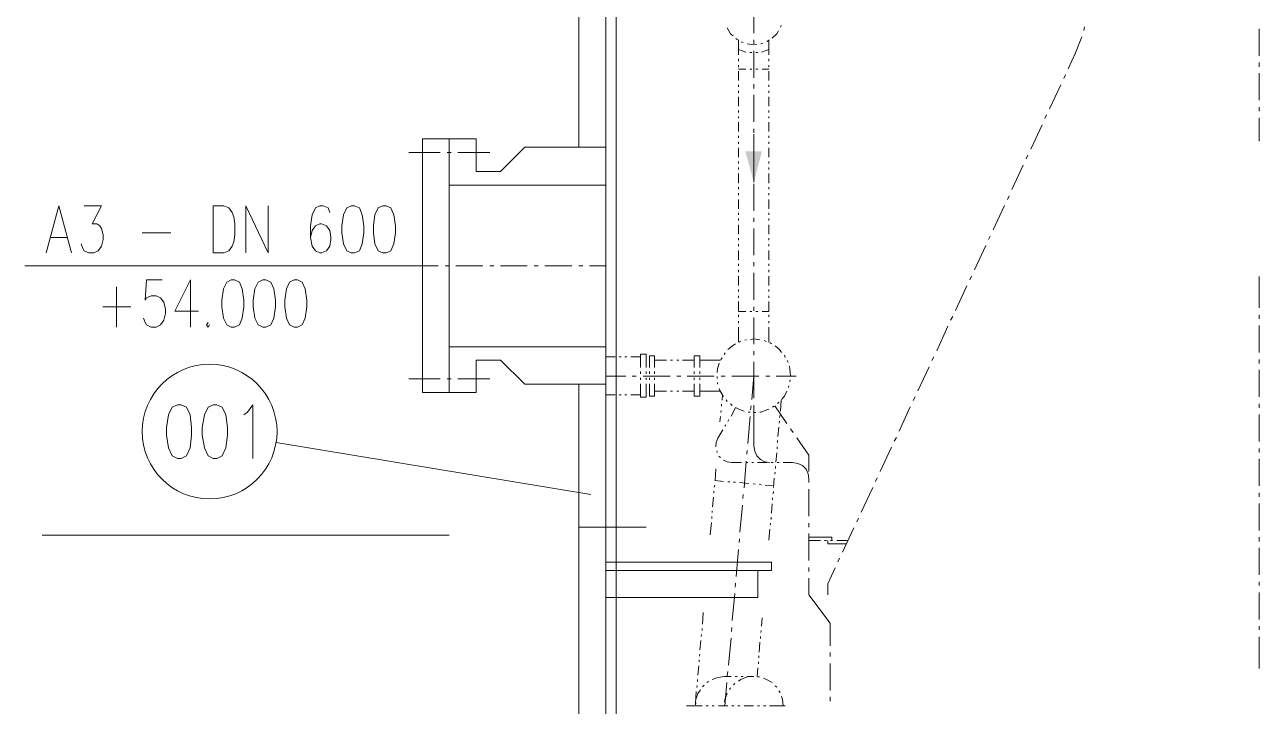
# Model space of a CAD drawing. Header units: millimetres. Extents: x 0 to 588, y 0 to 874.
# Drawn here: x 62.9 to 126.9, y 295 to 330.3 of the extents above; entities that cross this region are included whole.
import ezdxf

# ---------------------------------------------------------------- set-up
doc = ezdxf.new("R2010")
doc.units = ezdxf.units.MM
doc.layers.get('0').update_dxf_attribs({"lineweight": 18})

msp = doc.modelspace()

# ---------------------------------------------------------------- hatches: boundary and pattern name
msp.add_hatch(color=0).paths.add_polyline_path([(100.711, 322.135), (101.134, 323.744), (100.266, 323.744)], flags=0)

# ---------------------------------------------------------------- linework, layer by layer
at = {"color": 0, "lineweight": 0}
for points in [[(93.578, 197.21), (93.578, 381.106)], [(93.028, 250.529), (93.028, 363.368)], [(91.63, 323.956), (91.63, 362.394)], [(100.711, 331.258), (100.711, 329.861)], [(99.335, 330.137), (99.504, 329.84), (99.632, 329.734)], [(101.663, 329.607), (101.896, 329.84), (101.981, 329.988)], [(102.087, 330.179), (102.129, 330.264)], [(117.39, 328.845), (117.708, 329.671)], [(117.814, 330.01), (117.856, 330.2)], [(126.915, 328.697), (126.915, 330.094)], [(99.78, 329.586), (99.864, 329.523)], [(99.907, 329.523), (99.907, 328.74)], [(99.907, 329.015), (100.288, 328.888)], [(100.055, 329.417), (100.161, 329.375)], [(100.372, 329.311), (100.711, 329.269), (100.859, 329.29)], [(100.711, 329.523), (100.711, 329.311)], [(101.071, 329.311), (101.177, 329.353)], [(101.113, 328.888), (101.494, 329.015)], [(101.388, 329.438), (101.473, 329.48)], [(101.494, 329.523), (101.494, 328.74)], [(99.907, 328.528), (99.907, 328.422)], [(100.499, 328.866), (100.605, 328.866)], [(100.711, 328.951), (100.711, 327.554)], [(100.817, 328.866), (100.923, 328.866)], [(101.494, 328.528), (101.494, 328.422)], [(117.009, 328.02), (117.39, 328.845)], [(99.907, 328.21), (99.907, 328.104)], [(99.907, 327.999), (100.288, 327.999)], [(99.907, 327.893), (99.907, 327.406)], [(100.499, 327.999), (100.605, 327.999)], [(100.817, 327.999), (100.923, 327.999)], [(101.134, 327.999), (101.494, 327.999)], [(101.494, 328.21), (101.494, 328.104)], [(101.494, 327.893), (101.494, 327.406)], [(126.915, 328.126), (126.915, 328.337)], [(126.915, 326.39), (126.915, 327.787)], [(99.907, 327.194), (99.907, 327.089)], [(100.711, 327.216), (100.711, 327.004)], [(101.494, 327.194), (101.494, 327.089)], [(116.036, 325.945), (116.628, 327.194)], [(116.776, 327.512), (116.861, 327.702)], [(99.907, 326.877), (99.907, 326.771)], [(99.907, 326.559), (99.907, 326.072)], [(100.711, 326.665), (100.711, 325.268)], [(101.494, 326.877), (101.494, 326.771)], [(101.494, 326.559), (101.494, 326.072)], [(99.907, 325.861), (99.907, 325.755)], [(101.494, 325.861), (101.494, 325.755)], [(126.915, 325.818), (126.915, 326.03)], [(99.907, 325.543), (99.907, 325.459)], [(99.907, 325.247), (99.907, 324.76)], [(101.494, 325.543), (101.494, 325.459)], [(101.494, 325.247), (101.494, 324.76)], [(115.803, 325.438), (115.888, 325.628)], [(126.915, 324.273), (126.915, 325.48)], [(99.907, 324.548), (99.907, 324.443)], [(100.711, 324.908), (100.711, 324.697)], [(100.711, 324.633), (100.711, 323.808)], [(101.494, 324.548), (101.494, 324.443)], [(115.062, 323.85), (115.655, 325.12)], [(86.318, 324.379), (83.524, 324.379)], [(83.524, 317.796), (83.524, 324.379)], [(84.921, 317.796), (84.921, 324.379)], [(86.318, 322.686), (86.318, 324.379)], [(87.567, 322.686), (88.837, 323.956)], [(93.028, 323.956), (88.837, 323.956)], [(99.907, 324.231), (99.907, 324.125)], [(99.907, 323.913), (99.907, 323.427)], [(100.711, 324.358), (100.711, 322.961)], [(101.494, 324.231), (101.494, 324.125)], [(101.494, 323.913), (101.494, 323.427)], [(84.455, 323.681), (82.825, 323.681)], [(85.026, 323.681), (84.815, 323.681)], [(87.016, 323.681), (85.365, 323.681)], [(100.711, 323.596), (100.711, 323.49)], [(100.711, 323.279), (100.711, 323.173)], [(114.829, 323.342), (114.914, 323.533)], [(87.567, 322.686), (86.318, 322.686)], [(99.907, 323.215), (99.907, 323.109)], [(99.907, 322.897), (99.907, 322.792)], [(100.711, 322.961), (100.711, 322.135)], [(100.711, 322.601), (100.711, 322.389)], [(101.494, 323.215), (101.494, 323.109)], [(101.494, 322.897), (101.494, 322.792)], [(114.088, 321.755), (114.681, 323.024)], [(93.028, 321.987), (84.921, 321.987)], [(99.907, 322.58), (99.907, 322.093)], [(100.711, 322.051), (100.711, 320.654)], [(101.494, 322.58), (101.494, 322.093)], [(99.907, 321.882), (99.907, 321.776)], [(99.907, 321.564), (99.907, 321.458)], [(101.494, 321.882), (101.494, 321.776)], [(101.494, 321.564), (101.494, 321.458)], [(113.856, 321.247), (113.94, 321.437)], [(64.029, 318.474), (64.685, 320.908), (65.341, 318.474)], [(65.998, 320.908), (66.887, 320.908), (66.4, 319.976), (66.654, 319.976), (66.802, 319.871), (66.887, 319.744), (66.971, 319.405), (66.971, 319.172), (66.887, 318.812), (66.717, 318.579), (66.484, 318.474), (66.231, 318.474), (65.998, 318.579), (65.913, 318.707), (65.828, 318.939)], [(74.38, 318.474), (74.38, 320.908), (75.523, 318.474), (75.523, 320.908)], [(78.719, 320.569), (78.634, 320.802), (78.38, 320.908), (78.211, 320.908), (77.978, 320.802), (77.809, 320.442), (77.724, 319.871), (77.724, 319.278), (77.809, 318.812), (77.978, 318.579), (78.211, 318.474), (78.296, 318.474), (78.549, 318.579), (78.719, 318.812), (78.782, 319.172), (78.782, 319.278), (78.719, 319.638), (78.549, 319.871), (78.296, 319.976), (78.211, 319.976), (77.978, 319.871), (77.809, 319.638), (77.724, 319.278)], [(99.907, 321.247), (99.907, 320.76)], [(101.494, 321.247), (101.494, 320.76)], [(113.115, 319.659), (113.707, 320.929)], [(99.907, 320.548), (99.907, 320.442)], [(99.907, 320.252), (99.907, 320.146)], [(100.711, 320.294), (100.711, 320.082)], [(101.494, 320.548), (101.494, 320.442)], [(101.494, 320.252), (101.494, 320.146)], [(69.003, 319.511), (70.485, 319.511)], [(99.907, 319.934), (99.907, 319.447)], [(100.711, 319.744), (100.711, 318.347)], [(101.494, 319.934), (101.494, 319.447)], [(64.283, 319.278), (65.088, 319.278)], [(99.907, 319.236), (99.907, 319.13)], [(99.907, 318.918), (99.907, 318.812)], [(101.494, 319.236), (101.494, 319.13)], [(101.494, 318.918), (101.494, 318.812)], [(112.141, 317.585), (112.734, 318.855)], [(112.882, 319.172), (112.966, 319.341)], [(99.907, 318.601), (99.907, 318.114)], [(101.494, 318.601), (101.494, 318.114)], [(83.524, 317.796), (62.907, 317.796)], [(84.349, 317.796), (83.524, 317.796)], [(83.524, 317.796), (83.524, 311.235)], [(84.921, 317.796), (84.709, 317.796)], [(84.921, 317.796), (84.921, 311.235)], [(86.656, 317.796), (85.259, 317.796)], [(87.228, 317.796), (87.016, 317.796)], [(88.963, 317.796), (87.567, 317.796)], [(89.535, 317.796), (89.323, 317.796)], [(91.271, 317.796), (89.874, 317.796)], [(91.842, 317.796), (91.63, 317.796)], [(93.028, 317.796), (92.181, 317.796)], [(99.907, 317.902), (99.907, 317.796)], [(99.907, 317.585), (99.907, 317.479)], [(100.711, 317.987), (100.711, 317.775)], [(101.494, 317.902), (101.494, 317.796)], [(101.494, 317.585), (101.494, 317.479)], [(70.04, 317.077), (69.215, 317.077), (69.151, 316.018), (69.215, 316.145), (69.469, 316.251), (69.723, 316.251), (69.956, 316.145), (70.125, 315.913), (70.21, 315.553), (70.21, 315.32), (70.125, 314.981), (69.956, 314.748), (69.723, 314.621), (69.469, 314.621), (69.215, 314.748), (69.151, 314.854), (69.067, 315.087)], [(71.501, 317.077), (70.697, 315.447), (71.924, 315.447)], [(71.501, 317.077), (71.501, 314.621)], [(99.907, 317.267), (99.907, 316.78)], [(100.711, 317.437), (100.711, 316.039)], [(101.494, 317.267), (101.494, 316.78)], [(111.908, 317.077), (111.993, 317.267)], [(126.915, 315.616), (126.915, 317.246)], [(67.67, 316.717), (67.67, 314.621)], [(99.907, 316.569), (99.907, 316.463)], [(99.907, 316.251), (99.907, 316.145)], [(101.494, 316.569), (101.494, 316.463)], [(101.494, 316.251), (101.494, 316.145)], [(111.167, 315.489), (111.76, 316.759)], [(66.95, 315.68), (68.411, 315.68)], [(99.907, 315.955), (99.907, 315.447)], [(100.711, 315.68), (100.711, 315.468)], [(101.494, 315.955), (101.494, 315.447)], [(99.907, 315.426), (100.288, 315.426)], [(99.907, 315.256), (99.907, 315.151)], [(99.907, 314.939), (99.907, 314.833)], [(100.499, 315.426), (100.605, 315.426)], [(100.711, 315.129), (100.711, 313.732)], [(100.817, 315.426), (100.923, 315.426)], [(101.134, 315.426), (101.494, 315.426)], [(101.494, 315.256), (101.494, 315.151)], [(101.494, 314.939), (101.494, 314.833)], [(110.913, 314.981), (111.019, 315.172)], [(126.915, 315.045), (126.915, 315.256)], [(72.411, 314.854), (72.326, 314.748), (72.411, 314.621), (72.496, 314.748)], [(99.907, 314.621), (99.907, 313.838)], [(101.494, 314.621), (101.494, 313.838)], [(110.194, 313.394), (110.765, 314.664)], [(126.915, 313.309), (126.915, 314.706)], [(99.758, 313.753), (99.653, 313.69), (99.356, 313.457)], [(100.034, 313.88), (99.97, 313.859), (99.949, 313.838)], [(100.33, 313.965), (100.245, 313.944)], [(101.028, 313.965), (100.711, 314.007), (100.542, 313.986)], [(101.346, 313.88), (101.24, 313.923)], [(101.621, 313.753), (101.537, 313.817)], [(102.15, 313.309), (102.044, 313.457), (101.812, 313.648)], [(93.028, 313.605), (84.921, 313.605)], [(93.028, 312.526), (93.028, 313.076), (93.514, 313.076)], [(93.726, 313.076), (93.832, 313.076)], [(94.022, 313.076), (94.128, 313.076)], [(94.34, 313.076), (94.827, 313.076), (94.827, 312.526)], [(94.827, 312.526), (94.827, 313.224), (95.123, 313.224), (95.123, 312.526)], [(95.292, 312.526), (95.292, 313.14), (95.567, 313.14), (95.567, 312.526)], [(97.621, 312.526), (97.621, 313.14), (97.917, 313.14), (97.917, 312.526)], [(99.06, 313.034), (98.996, 312.949)], [(99.229, 313.288), (99.166, 313.203)], [(100.711, 313.373), (100.711, 313.161)], [(102.341, 313.055), (102.299, 313.161)], [(109.94, 312.886), (110.046, 313.076)], [(86.318, 312.907), (86.318, 311.235)], [(87.567, 312.907), (86.318, 312.907)], [(87.567, 312.907), (88.837, 311.658)], [(96.181, 312.907), (95.567, 312.907)], [(96.499, 312.907), (96.393, 312.907)], [(96.816, 312.907), (96.71, 312.907)], [(97.621, 312.907), (97.007, 312.907)], [(97.621, 312.526), (97.621, 312.907)], [(97.917, 312.907), (98.975, 312.907)], [(98.912, 312.759), (98.827, 312.462), (98.806, 312.272)], [(100.711, 312.822), (100.711, 311.679)], [(102.489, 312.78), (102.468, 312.822), (102.447, 312.886)], [(102.616, 312.103), (102.574, 312.462), (102.552, 312.589)], [(109.22, 311.319), (109.791, 312.568)], [(126.915, 312.738), (126.915, 312.949)], [(126.915, 311.002), (126.915, 312.399)], [(84.455, 311.933), (82.825, 311.933)], [(85.026, 311.933), (84.815, 311.933)], [(87.016, 311.933), (85.365, 311.933)], [(93.028, 312.208), (93.028, 312.314)], [(93.028, 312.081), (94.065, 312.081)], [(93.028, 311.891), (93.028, 311.997)], [(94.403, 312.081), (94.615, 312.081)], [(94.827, 312.314), (94.827, 312.208)], [(94.827, 312.208), (94.827, 312.314)], [(94.827, 311.997), (94.827, 311.891)], [(94.827, 311.891), (94.827, 311.997)], [(94.975, 312.081), (96.372, 312.081)], [(95.123, 312.314), (95.123, 312.208)], [(95.123, 311.997), (95.123, 311.891)], [(95.292, 312.208), (95.292, 312.314)], [(95.292, 311.891), (95.292, 311.997)], [(95.567, 312.314), (95.567, 312.208)], [(95.567, 311.997), (95.567, 311.891)], [(96.71, 312.081), (96.922, 312.081)], [(97.261, 312.081), (98.658, 312.081)], [(97.621, 312.208), (97.621, 312.314)], [(97.621, 312.208), (97.621, 312.314)], [(97.621, 311.891), (97.621, 311.997)], [(97.621, 311.891), (97.621, 311.997)], [(97.917, 312.314), (97.917, 312.208)], [(97.917, 311.997), (97.917, 311.891)], [(98.806, 312.06), (98.806, 311.954)], [(98.827, 311.743), (98.827, 311.721), (98.848, 311.658)], [(99.018, 312.081), (99.229, 312.081)], [(99.568, 312.081), (100.965, 312.081)], [(100.711, 312.103), (100.605, 310.875)], [(100.711, 310.938), (100.711, 312.103)], [(101.325, 312.081), (101.537, 312.081)], [(101.875, 312.081), (102.912, 312.081)], [(102.574, 311.785), (102.595, 311.891)], [(102.616, 312.103), (102.637, 312.103)], [(86.318, 311.235), (83.524, 311.235)], [(93.028, 311.658), (88.837, 311.658)], [(91.63, 280.501), (91.63, 311.658)], [(93.028, 311.108), (93.028, 311.679)], [(93.514, 311.108), (93.028, 311.108)], [(93.832, 311.108), (93.726, 311.108)], [(94.128, 311.108), (94.022, 311.108)], [(94.827, 311.679), (94.827, 311.108), (94.34, 311.108)], [(94.827, 310.981), (94.827, 311.679)], [(95.123, 311.679), (95.123, 310.981), (94.827, 310.981)], [(95.292, 311.044), (95.292, 311.679)], [(95.567, 311.679), (95.567, 311.044), (95.292, 311.044)], [(95.567, 311.298), (96.181, 311.298)], [(96.393, 311.298), (96.499, 311.298)], [(96.71, 311.298), (96.816, 311.298)], [(97.007, 311.298), (97.621, 311.298)], [(97.621, 311.298), (97.621, 311.679)], [(97.621, 311.044), (97.621, 311.679)], [(97.917, 311.679), (97.917, 311.044), (97.621, 311.044)], [(97.917, 311.298), (98.975, 311.298)], [(98.912, 311.446), (98.933, 311.362), (99.124, 311.044), (99.145, 311.023)], [(99.081, 311.108), (99.06, 310.832)], [(102.15, 310.875), (102.299, 311.044), (102.425, 311.298)], [(102.51, 311.489), (102.531, 311.573)], [(74.274, 310.07), (74.464, 310.219), (74.74, 310.6), (74.74, 307.806)], [(99.039, 310.621), (99.039, 310.515)], [(99.272, 310.854), (99.335, 310.769)], [(99.504, 310.642), (99.589, 310.557)], [(99.758, 310.452), (99.97, 310.346), (100.203, 310.261)], [(100.563, 310.536), (100.542, 310.325)], [(100.711, 310.367), (100.711, 310.579)], [(100.711, 308.843), (100.711, 310.536)], [(101.685, 310.473), (101.769, 310.515)], [(102.425, 309.626), (101.79, 310.536)], [(101.939, 310.663), (102.023, 310.727)], [(102.129, 310.832), (102.087, 310.261)], [(108.246, 309.224), (108.818, 310.494)], [(108.966, 310.811), (109.072, 311.002)], [(126.915, 310.43), (126.915, 310.642)], [(98.975, 309.986), (98.954, 309.711)], [(99.018, 310.303), (98.996, 310.197)], [(99.356, 309.732), (99.42, 309.838)], [(99.526, 310.007), (99.758, 310.43)], [(100.52, 309.986), (100.394, 308.589)], [(100.415, 310.219), (100.52, 310.219)], [(100.711, 309.732), (100.711, 310.197)], [(100.711, 308.864), (100.711, 310.028)], [(100.732, 310.197), (100.817, 310.197)], [(101.028, 310.219), (101.071, 310.219), (101.431, 310.346), (101.494, 310.367)], [(102.066, 310.049), (102.044, 309.943)], [(126.915, 308.695), (126.915, 310.092)], [(98.848, 308.864), (99.102, 309.287)], [(99.208, 309.478), (99.251, 309.562)], [(100.711, 309.414), (100.711, 309.52)], [(100.711, 309.097), (100.711, 309.203)], [(102.002, 309.435), (101.96, 308.949)], [(102.044, 309.753), (102.023, 309.647)], [(102.743, 309.16), (102.616, 309.351)], [(92.266, 305.943), (75.946, 308.631)], [(98.848, 308.864), (98.764, 308.631), (98.743, 308.42)], [(100.711, 308.441), (100.711, 308.906)], [(101.939, 308.737), (101.939, 308.631)], [(103.569, 307.975), (102.933, 308.885)], [(107.992, 308.716), (108.098, 308.906)], [(98.785, 308.208), (98.806, 308.144), (98.806, 308.123)], [(98.912, 307.933), (98.912, 307.911), (98.975, 307.869)], [(100.372, 308.229), (100.351, 308.038)], [(100.711, 308.441), (100.753, 308.187), (100.859, 307.954), (101.05, 307.763), (101.282, 307.636), (101.537, 307.594)], [(101.896, 308.102), (101.854, 307.615)], [(101.918, 308.42), (101.918, 308.314)], [(103.569, 307.128), (103.569, 307.975)], [(107.251, 307.128), (107.844, 308.398)], [(126.915, 308.123), (126.915, 308.335)], [(98.743, 307.276), (98.7, 306.642)], [(99.145, 307.721), (99.335, 307.636), (99.568, 307.594)], [(99.568, 307.594), (100.076, 307.594)], [(100.309, 307.679), (100.203, 306.282)], [(100.288, 307.594), (100.394, 307.594)], [(100.605, 307.594), (100.69, 307.594)], [(100.901, 307.594), (101.388, 307.594)], [(101.6, 307.594), (101.706, 307.594)], [(101.833, 307.404), (101.833, 307.298)], [(101.918, 307.594), (102.023, 307.594)], [(102.235, 307.594), (102.722, 307.594)], [(103.569, 306.769), (103.526, 307.022), (103.42, 307.255), (103.23, 307.446), (102.997, 307.552), (102.722, 307.594)], [(126.915, 306.387), (126.915, 307.784)], [(98.7, 306.663), (99.145, 306.62)], [(99.356, 306.599), (99.462, 306.599)], [(101.769, 306.79), (101.727, 306.303)], [(101.812, 307.107), (101.79, 307.001)], [(103.569, 306.557), (103.569, 306.769)], [(107.019, 306.62), (107.103, 306.811)], [(98.637, 306.112), (98.637, 306.007)], [(98.679, 306.43), (98.658, 306.324)], [(99.653, 306.578), (99.758, 306.578)], [(99.97, 306.557), (100.457, 306.514)], [(100.669, 306.493), (100.775, 306.472)], [(100.986, 306.472), (101.092, 306.451)], [(101.304, 306.43), (101.748, 306.387)], [(101.727, 306.091), (101.706, 305.985)], [(103.569, 304.821), (103.569, 306.218)], [(106.278, 305.033), (106.871, 306.303)], [(126.915, 305.816), (126.915, 306.028)], [(98.615, 305.795), (98.573, 305.308)], [(100.118, 305.393), (99.991, 303.996)], [(100.161, 305.943), (100.139, 305.731)], [(101.663, 305.456), (101.621, 304.969)], [(101.685, 305.774), (101.685, 305.668)], [(126.915, 304.08), (126.915, 305.477)], [(98.531, 304.8), (98.531, 304.694)], [(98.552, 305.096), (98.552, 305.012)], [(101.6, 304.758), (101.6, 304.652)], [(106.045, 304.525), (106.13, 304.715)], [(91.63, 304.25), (95.123, 304.25)], [(98.51, 304.483), (98.446, 303.848)], [(101.537, 304.144), (101.494, 303.572)], [(101.579, 304.461), (101.558, 304.356)], [(103.569, 304.25), (103.569, 304.461)], [(105.304, 302.959), (105.897, 304.207)], [(63.818, 303.826), (84.921, 303.826)], [(99.97, 303.636), (99.949, 303.445)], [(103.569, 302.514), (103.569, 303.911)], [(103.569, 303.721), (104.754, 303.721)], [(103.569, 303.551), (104.161, 303.551)], [(104.373, 303.551), (104.479, 303.551)], [(104.542, 303.382), (104.542, 303.551)], [(104.69, 303.551), (104.796, 303.551)], [(104.754, 303.551), (104.754, 303.721)], [(105.008, 303.551), (105.6, 303.551)], [(126.915, 303.509), (126.915, 303.721)], [(99.907, 303.086), (99.801, 301.688)], [(104.542, 303.382), (105.516, 303.382)], [(126.915, 301.773), (126.915, 303.17)], [(101.621, 302.429), (101.621, 302.006), (93.028, 302.006)], [(101.621, 302.429), (93.028, 302.429)], [(103.569, 301.942), (103.569, 302.154)], [(104.542, 301.308), (104.923, 302.133)], [(105.071, 302.45), (105.156, 302.641)], [(100.923, 302.006), (100.923, 300.609), (93.028, 300.609)], [(104.669, 299.276), (103.569, 300.736), (103.569, 301.604)], [(99.758, 301.35), (99.737, 301.138)], [(104.542, 301.308), (104.542, 300.736)], [(126.915, 301.223), (126.915, 301.413)], [(126.915, 299.466), (126.915, 300.863)], [(99.716, 300.8), (99.589, 299.402)], [(98.086, 299.826), (98.044, 299.212)], [(98.023, 299), (98.023, 298.894)], [(99.568, 299.043), (99.547, 298.831)], [(101.134, 299.551), (101.113, 299.106)], [(104.669, 298.09), (104.669, 299.276)], [(126.915, 298.916), (126.915, 299.106)], [(97.959, 298.365), (97.917, 297.878)], [(98.002, 298.683), (97.981, 298.577)], [(99.526, 298.492), (99.399, 297.095)], [(101.028, 298.281), (100.986, 297.773)], [(101.05, 298.577), (101.05, 298.471)], [(101.092, 298.894), (101.071, 298.789)], [(126.915, 296.926), (126.915, 298.556)], [(97.917, 297.667), (97.896, 297.561)], [(104.669, 297.54), (104.669, 297.752)], [(97.853, 297.053), (97.811, 296.566)], [(97.875, 297.37), (97.875, 297.265)], [(100.944, 297.265), (100.944, 297.159)], [(100.965, 297.582), (100.965, 297.476)], [(104.669, 295.783), (104.669, 297.18)], [(99.187, 296.503), (98.848, 296.46), (98.552, 296.354)], [(99.187, 296.503), (99.526, 296.503)], [(99.356, 296.757), (99.335, 296.545)], [(99.737, 296.503), (99.843, 296.503)], [(100.372, 296.481), (100.034, 296.354), (99.907, 296.27)], [(100.055, 296.503), (100.161, 296.503)], [(100.372, 296.503), (100.711, 296.503)], [(100.69, 296.503), (100.584, 296.503)], [(100.923, 296.947), (100.88, 296.503)], [(101.007, 296.481), (100.901, 296.481)], [(101.663, 296.185), (101.367, 296.354), (101.219, 296.418)], [(97.727, 295.719), (97.684, 295.106)], [(97.938, 295.804), (97.811, 295.614), (97.727, 295.36)], [(97.769, 296.037), (97.748, 295.931)], [(97.79, 296.354), (97.79, 296.249)], [(98.129, 296.058), (98.044, 295.974)], [(98.362, 296.249), (98.277, 296.185)], [(99.314, 296.185), (99.208, 294.979)], [(99.504, 295.91), (99.441, 295.825)], [(99.716, 296.143), (99.653, 296.079)], [(101.896, 295.952), (101.812, 296.016)], [(102.066, 295.677), (102.002, 295.762)], [(97.705, 295.148), (97.684, 295.042)], [(99.335, 295.635), (99.208, 295.317), (99.187, 295.169)], [(102.235, 294.979), (102.193, 295.317), (102.15, 295.466)], [(104.669, 295.233), (104.669, 295.444)], [(97.219, 294.979), (98.023, 294.979)], [(98.234, 294.979), (98.34, 294.979)], [(98.552, 294.979), (98.658, 294.979)], [(98.87, 294.979), (99.356, 294.979)], [(99.568, 294.979), (99.674, 294.979)], [(99.885, 294.979), (99.991, 294.979)], [(100.203, 294.979), (100.69, 294.979)], [(100.901, 294.979), (101.007, 294.979)], [(101.219, 294.979), (101.325, 294.979)], [(101.515, 294.979), (102.341, 294.979)], [(102.235, 294.979), (102.256, 294.979)]]:
    msp.add_lwpolyline(points, dxfattribs=at)
for points in [[(72.686, 318.474), (72.686, 320.908), (73.237, 320.908), (73.491, 320.802), (73.66, 320.569), (73.745, 320.336), (73.808, 319.976), (73.808, 319.405), (73.745, 319.045), (73.66, 318.812), (73.491, 318.579), (73.237, 318.474)], [(79.841, 320.908), (79.608, 320.802), (79.439, 320.442), (79.354, 319.871), (79.354, 319.511), (79.439, 318.939), (79.608, 318.579), (79.841, 318.474), (80.01, 318.474), (80.264, 318.579), (80.412, 318.939), (80.497, 319.511), (80.497, 319.871), (80.412, 320.442), (80.264, 320.802), (80.01, 320.908)], [(81.471, 320.908), (81.238, 320.802), (81.068, 320.442), (80.984, 319.871), (80.984, 319.511), (81.068, 318.939), (81.238, 318.579), (81.471, 318.474), (81.64, 318.474), (81.894, 318.579), (82.042, 318.939), (82.127, 319.511), (82.127, 319.871), (82.042, 320.442), (81.894, 320.802), (81.64, 320.908)], [(73.618, 317.077), (73.385, 316.95), (73.216, 316.611), (73.131, 316.018), (73.131, 315.68), (73.216, 315.087), (73.385, 314.748), (73.618, 314.621), (73.787, 314.621), (74.041, 314.748), (74.189, 315.087), (74.274, 315.68), (74.274, 316.018), (74.189, 316.611), (74.041, 316.95), (73.787, 317.077)], [(75.248, 317.077), (75.015, 316.95), (74.845, 316.611), (74.761, 316.018), (74.761, 315.68), (74.845, 315.087), (75.015, 314.748), (75.248, 314.621), (75.417, 314.621), (75.671, 314.748), (75.819, 315.087), (75.904, 315.68), (75.904, 316.018), (75.819, 316.611), (75.671, 316.95), (75.417, 317.077)], [(76.877, 317.077), (76.644, 316.95), (76.475, 316.611), (76.391, 316.018), (76.391, 315.68), (76.475, 315.087), (76.644, 314.748), (76.877, 314.621), (77.047, 314.621), (77.301, 314.748), (77.449, 315.087), (77.534, 315.68), (77.534, 316.018), (77.449, 316.611), (77.301, 316.95), (77.047, 317.077)], [(70.824, 310.6), (70.549, 310.473), (70.358, 310.07), (70.252, 309.414), (70.252, 309.012), (70.358, 308.356), (70.549, 307.954), (70.824, 307.806), (71.014, 307.806), (71.289, 307.954), (71.48, 308.356), (71.564, 309.012), (71.564, 309.414), (71.48, 310.07), (71.289, 310.473), (71.014, 310.6)], [(72.686, 310.6), (72.411, 310.473), (72.221, 310.07), (72.115, 309.414), (72.115, 309.012), (72.221, 308.356), (72.411, 307.954), (72.686, 307.806), (72.877, 307.806), (73.152, 307.954), (73.343, 308.356), (73.427, 309.012), (73.427, 309.414), (73.343, 310.07), (73.152, 310.473), (72.877, 310.6)]]:
    msp.add_lwpolyline(points, close=True, dxfattribs=at)
msp.add_circle((72.496, 309.203), 3.493, dxfattribs=at)

doc.saveas('drawing.dxf')
